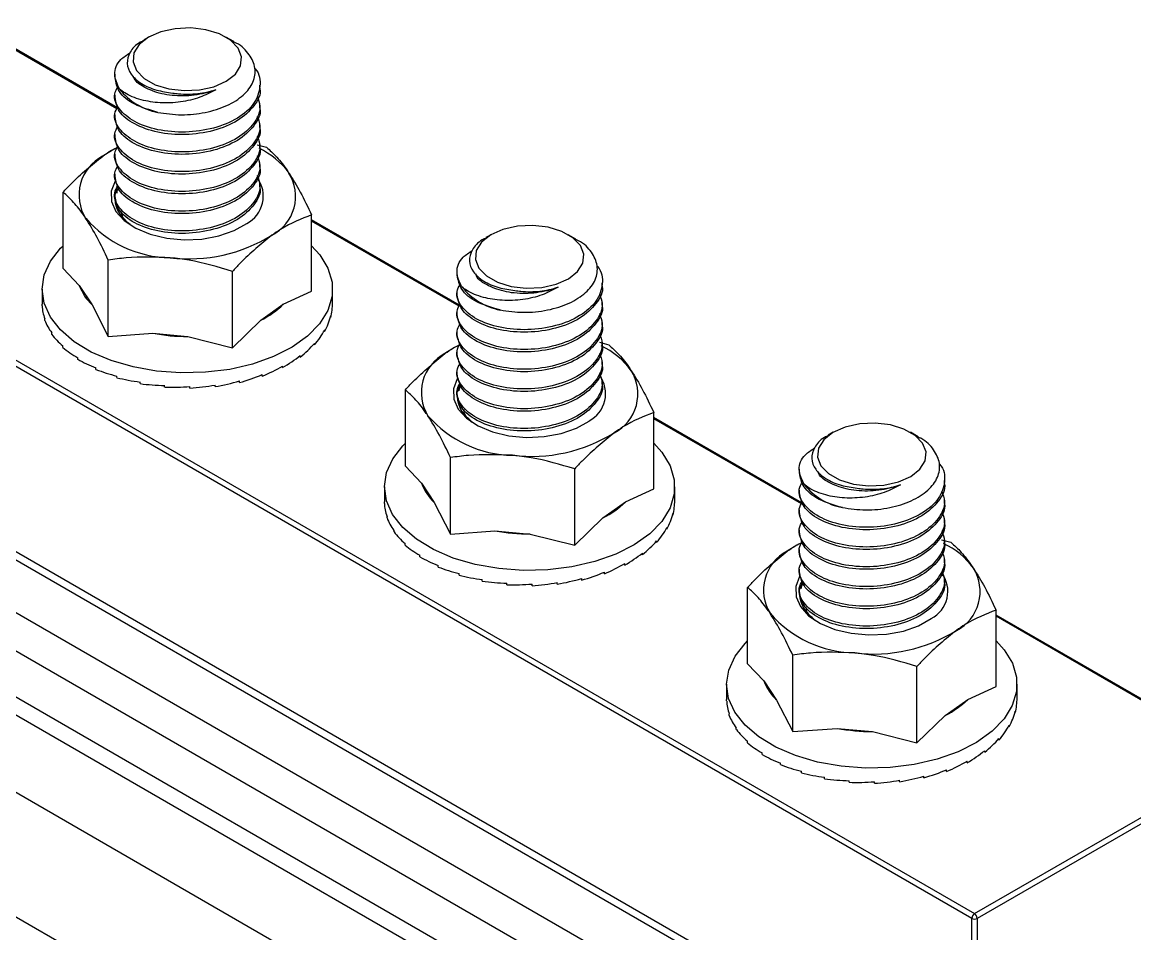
# Model space of a CAD drawing. Header units: inches. Extents: x 0.2 to 16.8, y 0.2 to 10.8.
# Drawn here: x 13.975 to 15.412, y 8.404 to 9.581 of the extents above; entities that cross this region are included whole.
import ezdxf

# ---------------------------------------------------------------- set-up
doc = ezdxf.new("R2010")
doc.units = ezdxf.units.IN
doc.header["$MEASUREMENT"] = 0

msp = doc.modelspace()

# ---------------------------------------------------------------- linework, layer by layer
at = {"color": 7, "linetype": 'Continuous', "lineweight": 25}
for p, q in [((14.0982, 9.471), (13.907, 9.5813)), ((14.1389, 9.5622), (14.1323, 9.5584)), ((14.2485, 9.5563), (14.2383, 9.5622)), ((15.2015, 8.4241), (13.264, 9.5426)), ((13.2676, 9.5487), (15.2051, 8.4303)), ((14.0948, 9.5143), (14.0948, 9.5097)), ((14.2823, 9.4969), (14.2823, 9.5001)), ((14.0948, 9.4873), (14.0948, 9.4841)), ((14.2823, 9.4714), (14.2823, 9.4746)), ((14.0948, 9.4618), (14.0948, 9.4586)), ((14.2823, 9.4459), (14.2823, 9.4491)), ((14.0948, 9.4363), (14.0948, 9.4331)), ((14.0948, 9.4108), (14.0948, 9.4076)), ((14.2787, 9.4231), (14.2908, 9.42)), ((14.2823, 9.4203), (14.2823, 9.4235)), ((14.2823, 9.3948), (14.2823, 9.398)), ((14.0948, 9.3853), (14.0948, 9.3821)), ((14.2823, 9.3693), (14.2823, 9.3725)), ((14.0282, 9.2632), (14.0282, 9.3618)), ((14.0948, 9.3597), (14.0948, 9.3566)), ((14.349, 9.2339), (14.349, 9.3325)), ((14.5401, 9.2158), (14.349, 9.3262)), ((15.1557, 8.2006), (13.2587, 9.2957)), ((15.1713, 8.2021), (13.2744, 9.2972)), ((14.5808, 9.307), (14.5742, 9.3032)), ((14.6904, 9.3012), (14.6803, 9.307)), ((14.0864, 9.1757), (14.0864, 9.2743)), ((13.2003, 9.2619), (15.0972, 8.1669)), ((14.0282, 9.2632), (14.0491, 9.2412)), ((14.2468, 9.161), (14.2468, 9.2596)), ((14.5368, 9.2592), (14.5368, 9.2545)), ((14.0491, 9.2412), (14.0656, 9.2164)), ((14.7243, 9.2418), (14.7243, 9.245)), ((13.0233, 9.2318), (15.1864, 7.983)), ((15.0751, 8.1295), (13.1782, 9.2246)), ((14.0011, 9.2367), (14.0011, 9.2189)), ((14.3124, 9.2172), (14.349, 9.2339)), ((14.3761, 9.2189), (14.3761, 9.2367)), ((14.5368, 9.2322), (14.5368, 9.229)), ((15.2493, 7.8465), (12.8721, 9.2188)), ((14.0011, 9.2152), (14.0011, 9.2172)), ((14.0656, 9.2164), (14.0864, 9.1757)), ((14.2834, 9.1965), (14.3124, 9.2172)), ((14.7243, 9.2163), (14.7243, 9.2194)), ((14.0045, 9.1964), (14.0045, 9.1984)), ((14.2468, 9.161), (14.2834, 9.1965)), ((14.3738, 9.2001), (14.3738, 9.2022)), ((14.5368, 9.2067), (14.5368, 9.2035)), ((14.0136, 9.1783), (14.0136, 9.1803)), ((14.0864, 9.1757), (14.1439, 9.1798)), ((14.1439, 9.1798), (14.1894, 9.1756)), ((14.3659, 9.1818), (14.3659, 9.1839)), ((14.5368, 9.1812), (14.5368, 9.178)), ((14.7243, 9.1907), (14.7243, 9.1939)), ((13.1748, 9.1675), (15.0751, 8.0705)), ((14.1894, 9.1756), (14.2468, 9.161)), ((14.3526, 9.1646), (14.3526, 9.1666)), ((14.7206, 9.168), (14.7327, 9.1649)), ((14.7243, 9.1652), (14.7243, 9.1684)), ((14.0279, 9.1613), (14.0279, 9.1633)), ((14.3343, 9.149), (14.3343, 9.151)), ((14.5368, 9.1556), (14.5368, 9.1525)), ((14.0471, 9.146), (14.0471, 9.1481)), ((14.3116, 9.1354), (14.3116, 9.1374)), ((14.7243, 9.1397), (14.7243, 9.1429)), ((14.0706, 9.1329), (14.0706, 9.135)), ((14.0977, 9.1224), (14.0977, 9.1244)), ((14.2852, 9.1243), (14.2852, 9.1263)), ((14.5368, 9.1301), (14.5368, 9.1269)), ((14.1276, 9.1147), (14.1276, 9.1168)), ((14.1593, 9.1102), (14.1593, 9.1122)), ((14.1919, 9.1088), (14.1919, 9.1109)), ((14.2244, 9.1108), (14.2244, 9.1129)), ((14.2558, 9.116), (14.2558, 9.1181)), ((14.7243, 9.1142), (14.7243, 9.1174)), ((14.4701, 9.008), (14.4701, 9.1067)), ((14.5368, 9.1046), (14.5368, 9.1014)), ((14.7909, 8.9787), (14.7909, 9.0774)), ((14.9821, 8.9607), (14.7909, 9.0711)), ((12.8627, 9.0639), (15.2493, 7.6862)), ((15.0227, 9.0519), (15.0162, 9.0481)), ((15.1324, 9.046), (15.1222, 9.0519)), ((14.4701, 9.008), (14.491, 8.9861)), ((14.5284, 8.9205), (14.5284, 9.0192)), ((14.6888, 8.9059), (14.6888, 9.0045)), ((14.9787, 9.0041), (14.9787, 8.9994)), ((14.443, 8.9815), (14.443, 8.9638)), ((14.491, 8.9861), (14.5075, 8.9612)), ((14.7543, 8.962), (14.7909, 8.9787)), ((14.818, 8.9638), (14.818, 8.9815)), ((15.1662, 8.9866), (15.1662, 8.9898)), ((14.9787, 8.9771), (14.9787, 8.9739)), ((15.1662, 8.9611), (15.1662, 8.9643)), ((14.4431, 8.96), (14.4431, 8.9621)), ((14.5075, 8.9612), (14.5284, 8.9205)), ((14.7253, 8.9413), (14.7543, 8.962)), ((14.9787, 8.9516), (14.9787, 8.9484)), ((14.4465, 8.9413), (14.4465, 8.9433)), ((14.6888, 8.9059), (14.7253, 8.9413)), ((14.8157, 8.945), (14.8157, 8.9471)), ((15.1662, 8.9356), (15.1662, 8.9388)), ((14.4555, 8.9231), (14.4555, 8.9252)), ((14.5284, 8.9205), (14.5858, 8.9247)), ((14.5858, 8.9247), (14.6313, 8.9205)), ((14.8078, 8.9267), (14.8078, 8.9288)), ((14.9787, 8.926), (14.9787, 8.9228)), ((14.4698, 8.9062), (14.4698, 8.9082)), ((14.6313, 8.9205), (14.6888, 8.9059)), ((14.7945, 8.9095), (14.7945, 8.9115)), ((15.1626, 8.9129), (15.1746, 8.9098)), ((15.1662, 8.9101), (15.1662, 8.9133)), ((14.489, 8.8909), (14.489, 8.893)), ((14.7763, 8.8938), (14.7763, 8.8959)), ((14.9787, 8.9005), (14.9787, 8.8973)), ((14.5126, 8.8778), (14.5126, 8.8798)), ((14.7536, 8.8803), (14.7536, 8.8823)), ((15.1662, 8.8846), (15.1662, 8.8878)), ((14.5397, 8.8673), (14.5397, 8.8693)), ((14.7271, 8.8692), (14.7271, 8.8712)), ((14.9787, 8.875), (14.9787, 8.8718)), ((14.5695, 8.8596), (14.5695, 8.8616)), ((14.6012, 8.855), (14.6012, 8.8571)), ((14.6338, 8.8537), (14.6338, 8.8558)), ((14.6663, 8.8557), (14.6663, 8.8577)), ((14.6978, 8.8609), (14.6978, 8.8629)), ((14.9121, 8.7529), (14.9121, 8.8515)), ((14.9787, 8.8495), (14.9787, 8.8463)), ((15.1662, 8.8591), (15.1662, 8.8622)), ((15.2329, 8.7236), (15.2329, 8.8222)), ((15.554, 8.6305), (15.2329, 8.8159)), ((14.9703, 8.6654), (14.9703, 8.764)), ((14.9121, 8.7529), (14.9329, 8.7309)), ((15.1307, 8.6508), (15.1307, 8.7494)), ((14.885, 8.7264), (14.885, 8.7086)), ((14.9329, 8.7309), (14.9495, 8.7061)), ((15.1963, 8.7069), (15.2329, 8.7236)), ((15.26, 8.7086), (15.26, 8.7264)), ((14.885, 8.7049), (14.885, 8.7069)), ((14.9495, 8.7061), (14.9703, 8.6654)), ((15.1673, 8.6862), (15.1963, 8.7069)), ((15.2577, 8.6899), (15.2577, 8.6919)), ((14.8884, 8.6861), (14.8884, 8.6882)), ((15.1307, 8.6508), (15.1673, 8.6862)), ((14.8974, 8.668), (14.8974, 8.67)), ((14.9703, 8.6654), (15.0277, 8.6695)), ((15.0277, 8.6695), (15.0733, 8.6654)), ((15.0733, 8.6654), (15.1307, 8.6508)), ((15.2498, 8.6716), (15.2498, 8.6736)), ((14.9118, 8.651), (14.9118, 8.6531)), ((15.2365, 8.6543), (15.2365, 8.6564)), ((14.931, 8.6358), (14.931, 8.6378)), ((15.2182, 8.6387), (15.2182, 8.6407)), ((14.9545, 8.6227), (14.9545, 8.6247)), ((15.1955, 8.6251), (15.1955, 8.6272)), ((15.2051, 8.4303), (15.5515, 8.6303)), ((15.5551, 8.6241), (15.2086, 8.4241)), ((14.9816, 8.6121), (14.9816, 8.6142)), ((15.0115, 8.6045), (15.0115, 8.6065)), ((15.1397, 8.6058), (15.1397, 8.6078)), ((15.1691, 8.614), (15.1691, 8.6161)), ((15.0432, 8.5999), (15.0432, 8.6019)), ((15.0758, 8.5986), (15.0758, 8.6006)), ((15.1083, 8.6006), (15.1083, 8.6026)), ((15.2015, 8.1261), (15.2015, 8.4241)), ((15.2086, 8.4241), (15.2086, 8.1261))]:
    msp.add_line(p, q, dxfattribs=at)
at = {"color": 8, "linetype": 'Continuous', "lineweight": 25}
for p, q in [((14.0976, 9.4696), (13.907, 9.5796)), ((14.5396, 9.2145), (14.349, 9.3245)), ((14.9815, 8.9593), (14.7909, 9.0694)), ((15.5515, 8.6303), (15.2329, 8.8142))]:
    msp.add_line(p, q, dxfattribs=at)
at = {"color": 7, "linetype": 'Continuous', "lineweight": 25, "flags": 128}
for points in [[(14.2542, 9.548), (14.2444, 9.5581), (14.2302, 9.5662), (14.2125, 9.5716), (14.1929, 9.574), (14.1729, 9.573), (14.1543, 9.5689), (14.1384, 9.5619), (14.1265, 9.5526), (14.1197, 9.5417), (14.1185, 9.5302), (14.123, 9.5189), (14.1327, 9.5088), (14.147, 9.5007), (14.1647, 9.4953), (14.1843, 9.493), (14.2042, 9.4939), (14.2229, 9.498), (14.2388, 9.5051), (14.2506, 9.5144), (14.2574, 9.5252), (14.2587, 9.5368), (14.2542, 9.548)], [(14.0967, 9.4189), (14.0918, 9.4163), (14.0793, 9.4085)], [(14.0956, 9.3766), (14.0952, 9.376), (14.0903, 9.363), (14.0907, 9.3498), (14.0964, 9.337), (14.1071, 9.3252), (14.1221, 9.3153), (14.1407, 9.3075), (14.1619, 9.3025), (14.1846, 9.3004), (14.2075, 9.3014), (14.2293, 9.3055), (14.2489, 9.3123), (14.2653, 9.3215)], [(14.6962, 9.2929), (14.6864, 9.303), (14.6721, 9.3111), (14.6544, 9.3165), (14.6348, 9.3189), (14.6149, 9.3179), (14.5962, 9.3138), (14.5803, 9.3068), (14.5685, 9.2974), (14.5617, 9.2866), (14.5605, 9.275), (14.5649, 9.2638), (14.5747, 9.2537), (14.589, 9.2456), (14.6066, 9.2402), (14.6262, 9.2378), (14.6462, 9.2388), (14.6649, 9.2429), (14.6808, 9.2499), (14.6926, 9.2593), (14.6994, 9.2701), (14.7006, 9.2817), (14.6962, 9.2929)], [(14.349, 9.2927), (14.3595, 9.2811), (14.3701, 9.2638), (14.3754, 9.2457), (14.3754, 9.2274), (14.37, 9.2093), (14.3594, 9.192), (14.3438, 9.176), (14.3238, 9.1617), (14.2999, 9.1496), (14.2728, 9.14), (14.2433, 9.1331), (14.2122, 9.1293), (14.1804, 9.1285), (14.1489, 9.1309), (14.1185, 9.1363), (14.0901, 9.1446), (14.0645, 9.1555), (14.0426, 9.1688), (14.0248, 9.184), (14.0117, 9.2007), (14.0037, 9.2185), (14.0011, 9.2368), (14.0038, 9.2551), (14.0119, 9.2729), (14.025, 9.2896), (14.0282, 9.2927)], [(14.5387, 9.1638), (14.5337, 9.1612), (14.5212, 9.1534)], [(14.5375, 9.1215), (14.5372, 9.1208), (14.5323, 9.1079), (14.5327, 9.0947), (14.5383, 9.0818), (14.549, 9.0701), (14.564, 9.0601), (14.5827, 9.0524), (14.6039, 9.0474), (14.6265, 9.0453), (14.6494, 9.0463), (14.6712, 9.0503), (14.6909, 9.0572), (14.7073, 9.0664)], [(15.1381, 9.0378), (15.1283, 9.0479), (15.114, 9.056), (15.0964, 9.0614), (15.0768, 9.0637), (15.0568, 9.0628), (15.0382, 9.0586), (15.0223, 9.0516), (15.0104, 9.0423), (15.0036, 9.0314), (15.0024, 9.0199), (15.0068, 9.0086), (15.0166, 8.9986), (15.0309, 8.9905), (15.0486, 8.985), (15.0682, 8.9827), (15.0881, 8.9836), (15.1068, 8.9878), (15.1227, 8.9948), (15.1345, 9.0041), (15.1413, 9.015), (15.1426, 9.0265), (15.1381, 9.0378)], [(14.7909, 9.0376), (14.8015, 9.026), (14.812, 9.0087), (14.8174, 8.9906), (14.8173, 8.9722), (14.8119, 8.9541), (14.8013, 8.9368), (14.7857, 8.9208), (14.7657, 8.9066), (14.7418, 8.8944), (14.7147, 8.8848), (14.6852, 8.878), (14.6541, 8.8742), (14.6223, 8.8734), (14.5908, 8.8758), (14.5604, 8.8812), (14.532, 8.8894), (14.5065, 8.9004), (14.4845, 8.9137), (14.4667, 8.9289), (14.4537, 8.9456), (14.4457, 8.9634), (14.443, 8.9817), (14.4458, 9), (14.4538, 9.0177), (14.467, 9.0345), (14.4701, 9.0376)], [(14.9806, 8.9086), (14.9757, 8.906), (14.9632, 8.8982)], [(14.9795, 8.8663), (14.9791, 8.8657), (14.9742, 8.8528), (14.9746, 8.8395), (14.9803, 8.8267), (14.9909, 8.815), (15.006, 8.805), (15.0246, 8.7973), (15.0458, 8.7923), (15.0685, 8.7902), (15.0913, 8.7912), (15.1132, 8.7952), (15.1328, 8.802), (15.1492, 8.8113)], [(15.2329, 8.7825), (15.2434, 8.7709), (15.254, 8.7536), (15.2593, 8.7355), (15.2593, 8.7171), (15.2539, 8.699), (15.2432, 8.6817), (15.2277, 8.6657), (15.2077, 8.6514), (15.1838, 8.6393), (15.1567, 8.6297), (15.1272, 8.6229), (15.0961, 8.619), (15.0643, 8.6183), (15.0327, 8.6206), (15.0023, 8.626), (14.974, 8.6343), (14.9484, 8.6453), (14.9264, 8.6585), (14.9087, 8.6737), (14.8956, 8.6905), (14.8876, 8.7083), (14.885, 8.7266), (14.8877, 8.7448), (14.8958, 8.7626), (14.9089, 8.7793), (14.9121, 8.7825)]]:
    msp.add_lwpolyline(points, dxfattribs=at)
at = {"color": 7, "linetype": 'Continuous', "lineweight": 25}
for centre, radius, start, end in [((14.1665, 9.5469), 0.0836, 218.4773, 258.9612), ((14.2384, 9.3274), 0.1007, 35.9699, 64.8816), ((14.1054, 9.3582), 0.0567, 117.4898, 211.8586), ((14.2717, 9.3566), 0.0567, 297.4898, 31.8586), ((14.2471, 9.3567), 0.0396, 297.3295, 36.6421), ((14.1383, 9.3567), 0.0436, 184.4269, 237.0127), ((14.1691, 9.4249), 0.1477, 220.8492, 269.0562), ((14.1909, 9.4781), 0.2023, 263.0947, 301.9074), ((14.112, 9.2651), 0.0673, 200.8324, 226.4382), ((14.6085, 9.2918), 0.0836, 218.4773, 258.9611), ((14.2327, 9.2982), 0.1137, 296.4832, 314.5054), ((14.1883, 9.4152), 0.2396, 259.309, 270.2542), ((14.5474, 9.1031), 0.0567, 117.4898, 211.8586), ((14.6803, 9.0722), 0.1007, 35.9699, 64.8816), ((14.6891, 9.1016), 0.0396, 297.3294, 36.6421), ((14.7137, 9.1015), 0.0567, 297.4898, 31.8586), ((14.5803, 9.1016), 0.0436, 184.4269, 237.0127), ((14.611, 9.1698), 0.1477, 220.8492, 269.0562), ((14.6329, 9.223), 0.2023, 263.0947, 301.9074), ((14.5539, 9.01), 0.0673, 200.8323, 226.4383), ((15.0504, 9.0367), 0.0836, 218.4773, 258.9611), ((14.6746, 9.0431), 0.1137, 296.4832, 314.5053), ((14.6303, 9.1601), 0.2396, 259.3089, 270.2542), ((15.1223, 8.8171), 0.1007, 35.9699, 64.8816), ((14.9893, 8.848), 0.0567, 117.4898, 211.8586), ((15.131, 8.8465), 0.0396, 297.3295, 36.6421), ((15.1556, 8.8463), 0.0567, 297.4898, 31.8586), ((15.0222, 8.8464), 0.0436, 184.427, 237.0126), ((15.0529, 8.9147), 0.1477, 220.8492, 269.0562), ((15.0748, 8.9678), 0.2023, 263.0947, 301.9075), ((14.9958, 8.7549), 0.0673, 200.8324, 226.4383), ((15.1166, 8.788), 0.1137, 296.4834, 314.5053), ((15.0722, 8.905), 0.2396, 259.3089, 270.2542), ((15.2092, 8.4238), 0.00768, 122.6055, 177.3947), ((15.2051, 8.4309), 0.00769, 242.6098, 297.3905), ((15.2009, 8.4238), 0.00768, 2.6052, 57.3944)]:
    msp.add_arc(centre, radius, start, end, dxfattribs=at)
for centre, major_axis, ratio, start_param, end_param in [((14.1886, 9.2191), (0.1875, 0.0003), 0.5146, 3.140819, 3.158445), ((14.1886, 9.2191), (0.1875, 0.0031), 0.515644, 3.150808, 3.325341), ((14.1886, 9.2191), (0.1875, -0.0004), 0.639974, 6.127476, 6.284383), ((14.1886, 9.2191), (0.1875, 0.0058), 0.518401, 3.317813, 3.492346), ((14.1886, 9.2191), (0.1875, 0.0031), 0.639111, 5.941159, 6.115692), ((14.1886, 9.2191), (0.1875, 0.0064), 0.636127, 5.755406, 5.929939), ((14.1886, 9.2191), (0.1874, 0.0083), 0.5228, 3.485038, 3.659571), ((14.1886, 9.2191), (0.1874, 0.0095), 0.631159, 5.57078, 5.745313), ((14.1886, 9.2191), (0.1874, 0.0107), 0.528733, 3.652605, 3.827138), ((14.1886, 9.2191), (0.1873, 0.0121), 0.624424, 5.387728, 5.562261), ((14.1886, 9.2191), (0.1874, 0.0128), 0.536051, 3.820662, 3.995195), ((14.1886, 9.2191), (0.1873, 0.0143), 0.6162, 5.206546, 5.381079), ((14.2607, 9.1316), (0.051, 0.0033), 0.624424, 0.016242, 0.075895), ((14.1886, 9.2191), (0.1873, 0.0146), 0.544569, 3.989377, 4.16391), ((14.1886, 9.2191), (0.1873, 0.0161), 0.554069, 4.158946, 4.333479), ((14.1886, 9.2191), (0.1872, 0.016), 0.606807, 5.027377, 5.20191), ((14.1886, 9.2191), (0.1873, 0.0171), 0.564307, 4.329585, 4.504118), ((14.1886, 9.2191), (0.1872, 0.0176), 0.575007, 4.501527, 4.67606), ((14.1886, 9.2191), (0.1872, 0.0176), 0.585872, 4.675003, 4.849536), ((14.1886, 9.2191), (0.1872, 0.0171), 0.596584, 4.850229, 5.024762), ((14.6305, 8.964), (0.1875, 0.0003), 0.5146, 3.140819, 3.158445), ((14.6305, 8.964), (0.1875, 0.0031), 0.515644, 3.150808, 3.325341), ((14.6305, 8.964), (0.1875, -0.0004), 0.639974, 6.127476, 6.284383), ((14.6305, 8.964), (0.1875, 0.0058), 0.518401, 3.317813, 3.492346), ((14.6305, 8.964), (0.1875, 0.0031), 0.639111, 5.941159, 6.115692), ((14.6305, 8.964), (0.1874, 0.0083), 0.5228, 3.485038, 3.659571), ((14.6305, 8.964), (0.1875, 0.0064), 0.636127, 5.755406, 5.929939), ((14.6305, 8.964), (0.1874, 0.0095), 0.631159, 5.57078, 5.745313), ((14.6305, 8.964), (0.1874, 0.0107), 0.528733, 3.652605, 3.827138), ((14.6305, 8.964), (0.1873, 0.0121), 0.624424, 5.387728, 5.562261), ((14.6305, 8.964), (0.1874, 0.0128), 0.536051, 3.820662, 3.995195), ((14.6305, 8.964), (0.1873, 0.0143), 0.6162, 5.206546, 5.381079), ((14.7026, 8.8764), (0.051, 0.0033), 0.624424, 0.016242, 0.075895), ((14.6305, 8.964), (0.1873, 0.0146), 0.544569, 3.989377, 4.16391), ((14.6305, 8.964), (0.1873, 0.0161), 0.554069, 4.158946, 4.333479), ((14.6305, 8.964), (0.1872, 0.016), 0.606807, 5.027377, 5.20191), ((14.6305, 8.964), (0.1873, 0.0171), 0.564307, 4.329585, 4.504118), ((14.6305, 8.964), (0.1872, 0.0176), 0.575007, 4.501527, 4.67606), ((14.6305, 8.964), (0.1872, 0.0176), 0.585872, 4.675003, 4.849536), ((14.6305, 8.964), (0.1872, 0.0171), 0.596584, 4.850229, 5.024762), ((15.0725, 8.7088), (0.1875, 0.0003), 0.5146, 3.140819, 3.158445), ((15.0725, 8.7088), (0.1875, -0.0004), 0.639974, 6.127476, 6.284383), ((15.0725, 8.7088), (0.1875, 0.0031), 0.515644, 3.150808, 3.325341), ((15.0725, 8.7088), (0.1875, 0.0031), 0.639111, 5.941159, 6.115692), ((15.0725, 8.7088), (0.1875, 0.0058), 0.518401, 3.317813, 3.492346), ((15.0725, 8.7088), (0.1874, 0.0083), 0.5228, 3.485038, 3.659571), ((15.0725, 8.7088), (0.1875, 0.0064), 0.636127, 5.755406, 5.929939), ((15.0725, 8.7088), (0.1874, 0.0107), 0.528733, 3.652605, 3.827138), ((15.0725, 8.7088), (0.1874, 0.0095), 0.631159, 5.57078, 5.745313), ((15.0725, 8.7088), (0.1874, 0.0128), 0.536051, 3.820662, 3.995195), ((15.0725, 8.7088), (0.1873, 0.0121), 0.624424, 5.387728, 5.562261), ((15.0725, 8.7088), (0.1873, 0.0146), 0.544569, 3.989377, 4.16391), ((15.0725, 8.7088), (0.1873, 0.0143), 0.6162, 5.206546, 5.381079), ((15.1446, 8.6213), (0.051, 0.0033), 0.624424, 0.016242, 0.075895), ((15.0725, 8.7088), (0.1873, 0.0161), 0.554069, 4.158946, 4.333479), ((15.0725, 8.7088), (0.1872, 0.0171), 0.596584, 4.850229, 5.024762), ((15.0725, 8.7088), (0.1872, 0.016), 0.606807, 5.027377, 5.20191), ((15.0725, 8.7088), (0.1873, 0.0171), 0.564307, 4.329585, 4.504118), ((15.0725, 8.7088), (0.1872, 0.0176), 0.575007, 4.501527, 4.67606), ((15.0725, 8.7088), (0.1872, 0.0176), 0.585872, 4.675003, 4.849536)]:
    msp.add_ellipse(centre, major_axis=major_axis, ratio=ratio, start_param=start_param, end_param=end_param, dxfattribs=at)
for points, knots in [([(14.1326, 9.5578), (14.1309, 9.557), (14.1223, 9.5532), (14.1137, 9.5427), (14.1094, 9.5283), (14.1147, 9.5139), (14.1281, 9.5018), (14.1474, 9.4932), (14.1626, 9.491), (14.1697, 9.4899)], [0, 0, 0, 0, 0.04245, 0.210407, 0.377604, 0.540374, 0.703269, 0.861514, 1, 1, 1, 1]), ([(14.1505, 9.4649), (14.1605, 9.4634), (14.1806, 9.4606), (14.2122, 9.464), (14.2404, 9.4728), (14.2621, 9.4867), (14.2749, 9.5037), (14.2776, 9.5222), (14.2695, 9.5396), (14.2587, 9.5513), (14.2495, 9.5554), (14.2483, 9.5559)], [0, 0, 0, 0, 0.125786, 0.251573, 0.377406, 0.500977, 0.623414, 0.74467, 0.863731, 0.98266, 1, 1, 1, 1]), ([(14.1011, 9.4949), (14.0981, 9.5012), (14.0921, 9.5139), (14.0985, 9.5313), (14.1104, 9.5391), (14.1147, 9.5419)], [0, 0, 0, 0, 0.390879, 0.781758, 1, 1, 1, 1]), ([(14.2757, 9.5214), (14.2758, 9.5213), (14.2825, 9.5147), (14.2838, 9.4983), (14.2767, 9.4759), (14.2548, 9.4565), (14.2231, 9.4434), (14.1861, 9.4381), (14.1496, 9.4413), (14.1187, 9.4522), (14.0993, 9.4688), (14.0921, 9.4856), (14.0972, 9.4951), (14.099, 9.4983)], [0, 0, 0, 0, 0.002176, 0.107113, 0.21205, 0.316986, 0.421923, 0.52686, 0.631796, 0.736733, 0.84167, 0.946606, 1, 1, 1, 1]), ([(14.2254, 9.4942), (14.222, 9.493), (14.21, 9.4887), (14.1867, 9.4852), (14.1578, 9.4873), (14.1346, 9.4956), (14.121, 9.5047), (14.1194, 9.5106), (14.1191, 9.5115)], [0, 0, 0, 0, 0.087946, 0.305392, 0.522838, 0.740284, 0.95773, 1, 1, 1, 1]), ([(14.1505, 9.4649), (14.1399, 9.468), (14.1188, 9.4741), (14.0986, 9.4909), (14.0963, 9.5036), (14.0953, 9.5097)], [0, 0, 0, 0, 0.340639, 0.681279, 1, 1, 1, 1]), ([(14.2819, 9.4969), (14.2821, 9.4964), (14.2844, 9.4884), (14.2755, 9.4726), (14.2551, 9.4534), (14.223, 9.4402), (14.1862, 9.4349), (14.1495, 9.4381), (14.1191, 9.449), (14.0985, 9.4653), (14.0963, 9.478), (14.0953, 9.4842)], [0, 0, 0, 0, 0.008043, 0.133043, 0.258043, 0.383043, 0.508043, 0.633043, 0.758043, 0.883043, 1, 1, 1, 1]), ([(14.2788, 9.4857), (14.2804, 9.4815), (14.2848, 9.4699), (14.2761, 9.4503), (14.255, 9.431), (14.2231, 9.4178), (14.1861, 9.4126), (14.1496, 9.4157), (14.1187, 9.4267), (14.0993, 9.4433), (14.0921, 9.4601), (14.0972, 9.4696), (14.099, 9.4728)], [0, 0, 0, 0, 0.062223, 0.172435, 0.282648, 0.39286, 0.503072, 0.613285, 0.723497, 0.833709, 0.943922, 1, 1, 1, 1]), ([(14.2254, 9.4942), (14.2187, 9.4907), (14.2049, 9.4834), (14.1794, 9.4775), (14.1529, 9.4765), (14.1275, 9.4807), (14.1104, 9.4876), (14.1032, 9.4932), (14.1011, 9.4949)], [0, 0, 0, 0, 0.164614, 0.338276, 0.523111, 0.708144, 0.913929, 1, 1, 1, 1]), ([(14.1697, 9.4899), (14.1722, 9.4896), (14.1828, 9.4882), (14.1981, 9.4884), (14.2142, 9.4909), (14.2216, 9.4931), (14.2254, 9.4942)], [0, 0, 0, 0, 0.1359729, 0.5646161, 0.7791203, 1, 1, 1, 1]), ([(14.2819, 9.4713), (14.2821, 9.4709), (14.2844, 9.4629), (14.2755, 9.4471), (14.2551, 9.4278), (14.223, 9.4147), (14.1862, 9.4094), (14.1495, 9.4126), (14.1191, 9.4235), (14.0985, 9.4398), (14.0963, 9.4525), (14.0953, 9.4587)], [0, 0, 0, 0, 0.008043, 0.133043, 0.258043, 0.383043, 0.508043, 0.633043, 0.758043, 0.883043, 1, 1, 1, 1]), ([(14.2788, 9.4602), (14.2804, 9.456), (14.2848, 9.4444), (14.2761, 9.4248), (14.255, 9.4055), (14.2231, 9.3923), (14.1861, 9.3871), (14.1496, 9.3902), (14.1187, 9.4011), (14.0993, 9.4178), (14.0921, 9.4345), (14.0972, 9.444), (14.099, 9.4472)], [0, 0, 0, 0, 0.062223, 0.172435, 0.282648, 0.39286, 0.503072, 0.613285, 0.723497, 0.833709, 0.943922, 1, 1, 1, 1]), ([(14.2819, 9.4458), (14.2821, 9.4453), (14.2844, 9.4374), (14.2755, 9.4215), (14.2551, 9.4023), (14.223, 9.3891), (14.1862, 9.3839), (14.1495, 9.387), (14.1191, 9.3979), (14.0985, 9.4143), (14.0963, 9.427), (14.0953, 9.4331)], [0, 0, 0, 0, 0.008043, 0.133043, 0.258043, 0.383043, 0.508043, 0.633043, 0.758043, 0.883043, 1, 1, 1, 1]), ([(14.2788, 9.4347), (14.2804, 9.4305), (14.2848, 9.4188), (14.2761, 9.3992), (14.255, 9.38), (14.2231, 9.3668), (14.1861, 9.3615), (14.1496, 9.3647), (14.1187, 9.3756), (14.0993, 9.3923), (14.0921, 9.409), (14.0972, 9.4185), (14.099, 9.4217)], [0, 0, 0, 0, 0.062223, 0.172435, 0.282648, 0.39286, 0.503072, 0.613285, 0.723497, 0.833709, 0.943922, 1, 1, 1, 1]), ([(14.0793, 9.4085), (14.083, 9.4112), (14.0899, 9.4161), (14.0965, 9.4189), (14.0995, 9.4202)], [0, 0, 0, 0, 0.552013, 1, 1, 1, 1]), ([(14.2819, 9.4203), (14.2821, 9.4198), (14.2844, 9.4119), (14.2755, 9.396), (14.2551, 9.3768), (14.223, 9.3636), (14.1862, 9.3584), (14.1495, 9.3615), (14.1191, 9.3724), (14.0985, 9.3888), (14.0963, 9.4015), (14.0953, 9.4076)], [0, 0, 0, 0, 0.0080431, 0.1330431, 0.2580431, 0.383043, 0.5080431, 0.633043, 0.7580431, 0.883043, 1, 1, 1, 1]), ([(14.2908, 9.42), (14.2952, 9.416), (14.3041, 9.4079), (14.3139, 9.3953), (14.3192, 9.3875), (14.3199, 9.3865)], [0, 0, 0, 0, 0.463257, 0.933679, 1, 1, 1, 1]), ([(14.0282, 9.3618), (14.0314, 9.3652), (14.048, 9.3832), (14.0653, 9.3972), (14.0793, 9.4085)], [0, 0, 0, 0, 0.19191, 1, 1, 1, 1]), ([(14.2788, 9.4092), (14.2804, 9.405), (14.2848, 9.3933), (14.2761, 9.3737), (14.255, 9.3545), (14.2231, 9.3413), (14.1861, 9.336), (14.1496, 9.3392), (14.1187, 9.3501), (14.0993, 9.3668), (14.0921, 9.3835), (14.0972, 9.393), (14.099, 9.3962)], [0, 0, 0, 0, 0.062223, 0.172435, 0.282648, 0.39286, 0.503072, 0.613285, 0.723497, 0.833709, 0.943922, 1, 1, 1, 1]), ([(14.2788, 9.3837), (14.2804, 9.3795), (14.2848, 9.3678), (14.2761, 9.3482), (14.255, 9.329), (14.2231, 9.3158), (14.1861, 9.3105), (14.1496, 9.3137), (14.1187, 9.3246), (14.0993, 9.3412), (14.0921, 9.358), (14.0972, 9.3675), (14.099, 9.3707)], [0, 0, 0, 0, 0.062223, 0.172435, 0.282648, 0.39286, 0.503072, 0.613285, 0.723497, 0.833709, 0.943922, 1, 1, 1, 1]), ([(14.2819, 9.3948), (14.2821, 9.3943), (14.2844, 9.3864), (14.2755, 9.3705), (14.2551, 9.3513), (14.223, 9.3381), (14.1862, 9.3328), (14.1495, 9.336), (14.1191, 9.3469), (14.0985, 9.3633), (14.0963, 9.376), (14.0953, 9.3821)], [0, 0, 0, 0, 0.008043, 0.133043, 0.258043, 0.383043, 0.508043, 0.633043, 0.758043, 0.883043, 1, 1, 1, 1]), ([(14.3199, 9.3865), (14.3247, 9.3787), (14.3346, 9.3628), (14.3442, 9.3427), (14.349, 9.3325)], [0, 0, 0, 0, 0.494511, 1, 1, 1, 1]), ([(14.2819, 9.3693), (14.2821, 9.3688), (14.2844, 9.3608), (14.2755, 9.345), (14.2551, 9.3258), (14.223, 9.3126), (14.1862, 9.3073), (14.1495, 9.3105), (14.1191, 9.3214), (14.0985, 9.3377), (14.0963, 9.3505), (14.0953, 9.3566)], [0, 0, 0, 0, 0.008043, 0.133043, 0.258043, 0.383043, 0.508043, 0.633043, 0.758043, 0.883043, 1, 1, 1, 1]), ([(14.0998, 9.368), (14.0991, 9.3672), (14.0966, 9.3645), (14.0959, 9.3615), (14.0954, 9.3593)], [0, 0, 0, 0, 0.303768, 1, 1, 1, 1]), ([(14.0573, 9.3283), (14.0566, 9.3293), (14.0514, 9.3371), (14.0415, 9.3497), (14.0327, 9.3577), (14.0282, 9.3618)], [0, 0, 0, 0, 0.071316, 0.531417, 1, 1, 1, 1]), ([(14.0979, 9.3606), (14.0978, 9.362), (14.0977, 9.3641), (14.0997, 9.3658), (14.1004, 9.3664)], [0, 0, 0, 0, 0.665838, 1, 1, 1, 1]), ([(14.0864, 9.2743), (14.0817, 9.2843), (14.0722, 9.3044), (14.0623, 9.3203), (14.0573, 9.3283)], [0, 0, 0, 0, 0.495458, 1, 1, 1, 1]), ([(14.1146, 9.3201), (14.1103, 9.3237), (14.1043, 9.3288), (14.104, 9.3346), (14.1039, 9.3363)], [0, 0, 0, 0, 0.7094571, 1, 1, 1, 1]), ([(14.349, 9.3325), (14.3358, 9.3274), (14.3189, 9.3208), (14.3016, 9.3089), (14.2979, 9.3063)], [0, 0, 0, 0, 0.783111, 1, 1, 1, 1]), ([(14.2979, 9.3063), (14.2839, 9.295), (14.2666, 9.281), (14.25, 9.2631), (14.2468, 9.2596)], [0, 0, 0, 0, 0.80809, 1, 1, 1, 1]), ([(14.5745, 9.3027), (14.5728, 9.3019), (14.5642, 9.298), (14.5557, 9.2875), (14.5513, 9.2732), (14.5566, 9.2588), (14.5701, 9.2467), (14.5893, 9.2381), (14.6045, 9.2359), (14.6116, 9.2348)], [0, 0, 0, 0, 0.04245, 0.210407, 0.377604, 0.540374, 0.703269, 0.861514, 1, 1, 1, 1]), ([(14.5925, 9.2098), (14.6025, 9.2083), (14.6225, 9.2055), (14.6542, 9.2089), (14.6824, 9.2176), (14.7041, 9.2316), (14.7169, 9.2485), (14.7195, 9.2671), (14.7115, 9.2844), (14.7006, 9.2962), (14.6914, 9.3003), (14.6902, 9.3008)], [0, 0, 0, 0, 0.1257862, 0.2515725, 0.3774055, 0.5009766, 0.623414, 0.7446701, 0.863731, 0.9826596, 1, 1, 1, 1]), ([(14.543, 9.2398), (14.54, 9.2461), (14.5341, 9.2588), (14.5405, 9.2761), (14.5524, 9.2839), (14.5566, 9.2867)], [0, 0, 0, 0, 0.390879, 0.781758, 1, 1, 1, 1]), ([(14.1666, 9.2772), (14.1474, 9.2779), (14.1203, 9.2789), (14.0941, 9.2753), (14.0864, 9.2743)], [0, 0, 0, 0, 0.706309, 1, 1, 1, 1]), ([(14.2468, 9.2596), (14.2283, 9.2652), (14.2018, 9.2732), (14.1747, 9.2763), (14.1666, 9.2772)], [0, 0, 0, 0, 0.702503, 1, 1, 1, 1]), ([(14.7176, 9.2663), (14.7178, 9.2661), (14.7245, 9.2595), (14.7258, 9.2431), (14.7187, 9.2208), (14.6967, 9.2014), (14.6651, 9.1882), (14.6281, 9.183), (14.5915, 9.1861), (14.5607, 9.1971), (14.5412, 9.2137), (14.5341, 9.2305), (14.5392, 9.2399), (14.5409, 9.2431)], [0, 0, 0, 0, 0.002176, 0.107113, 0.21205, 0.316986, 0.421923, 0.52686, 0.631796, 0.736733, 0.84167, 0.946606, 1, 1, 1, 1]), ([(14.5925, 9.2098), (14.5819, 9.2128), (14.5607, 9.219), (14.5405, 9.2358), (14.5383, 9.2485), (14.5372, 9.2546)], [0, 0, 0, 0, 0.340639, 0.681279, 1, 1, 1, 1]), ([(14.6674, 9.2391), (14.6639, 9.2379), (14.652, 9.2336), (14.6286, 9.2301), (14.5998, 9.2322), (14.5765, 9.2405), (14.5629, 9.2495), (14.5613, 9.2555), (14.561, 9.2564)], [0, 0, 0, 0, 0.087946, 0.305392, 0.522838, 0.740284, 0.95773, 1, 1, 1, 1]), ([(14.7239, 9.2417), (14.724, 9.2412), (14.7263, 9.2333), (14.7174, 9.2175), (14.6971, 9.1982), (14.665, 9.185), (14.6281, 9.1798), (14.5914, 9.1829), (14.561, 9.1938), (14.5404, 9.2102), (14.5383, 9.2229), (14.5372, 9.2291)], [0, 0, 0, 0, 0.008043, 0.133043, 0.258043, 0.383043, 0.508043, 0.633043, 0.758043, 0.883043, 1, 1, 1, 1]), ([(14.6674, 9.2391), (14.6607, 9.2356), (14.6469, 9.2283), (14.6214, 9.2224), (14.5948, 9.2214), (14.5694, 9.2256), (14.5523, 9.2324), (14.5451, 9.2381), (14.543, 9.2398)], [0, 0, 0, 0, 0.1646137, 0.3382761, 0.5231106, 0.7081439, 0.913929, 1, 1, 1, 1]), ([(14.6116, 9.2348), (14.6142, 9.2345), (14.6247, 9.2331), (14.64, 9.2333), (14.6561, 9.2358), (14.6636, 9.238), (14.6674, 9.2391)], [0, 0, 0, 0, 0.1359729, 0.5646161, 0.7791203, 1, 1, 1, 1]), ([(14.7207, 9.2306), (14.7223, 9.2264), (14.7267, 9.2148), (14.718, 9.1951), (14.6969, 9.1759), (14.665, 9.1627), (14.6281, 9.1574), (14.5915, 9.1606), (14.5607, 9.1715), (14.5412, 9.1882), (14.5341, 9.2049), (14.5392, 9.2144), (14.5409, 9.2176)], [0, 0, 0, 0, 0.062223, 0.172435, 0.282648, 0.39286, 0.503072, 0.613285, 0.723497, 0.833709, 0.943922, 1, 1, 1, 1]), ([(14.7239, 9.2162), (14.724, 9.2157), (14.7263, 9.2078), (14.7174, 9.1919), (14.6971, 9.1727), (14.665, 9.1595), (14.6281, 9.1543), (14.5914, 9.1574), (14.561, 9.1683), (14.5404, 9.1847), (14.5383, 9.1974), (14.5372, 9.2035)], [0, 0, 0, 0, 0.008043, 0.133043, 0.258043, 0.383043, 0.508043, 0.633043, 0.758043, 0.883043, 1, 1, 1, 1]), ([(14.7207, 9.2051), (14.7223, 9.2009), (14.7267, 9.1892), (14.718, 9.1696), (14.6969, 9.1504), (14.665, 9.1372), (14.6281, 9.1319), (14.5915, 9.1351), (14.5607, 9.146), (14.5412, 9.1627), (14.5341, 9.1794), (14.5392, 9.1889), (14.5409, 9.1921)], [0, 0, 0, 0, 0.062223, 0.172435, 0.282648, 0.39286, 0.503072, 0.613285, 0.723497, 0.833709, 0.943922, 1, 1, 1, 1]), ([(14.7239, 9.1907), (14.724, 9.1902), (14.7263, 9.1823), (14.7174, 9.1664), (14.6971, 9.1472), (14.665, 9.134), (14.6281, 9.1287), (14.5914, 9.1319), (14.561, 9.1428), (14.5404, 9.1592), (14.5383, 9.1719), (14.5372, 9.178)], [0, 0, 0, 0, 0.008043, 0.133043, 0.258043, 0.383043, 0.508043, 0.633043, 0.758043, 0.883043, 1, 1, 1, 1]), ([(14.7207, 9.1796), (14.7223, 9.1754), (14.7267, 9.1637), (14.718, 9.1441), (14.6969, 9.1249), (14.665, 9.1117), (14.6281, 9.1064), (14.5915, 9.1096), (14.5607, 9.1205), (14.5412, 9.1371), (14.5341, 9.1539), (14.5392, 9.1634), (14.5409, 9.1666)], [0, 0, 0, 0, 0.062223, 0.172435, 0.282648, 0.39286, 0.503072, 0.613285, 0.723497, 0.833709, 0.943922, 1, 1, 1, 1]), ([(14.4701, 9.1067), (14.4733, 9.1101), (14.49, 9.128), (14.5073, 9.142), (14.5212, 9.1534)], [0, 0, 0, 0, 0.19191, 1, 1, 1, 1]), ([(14.5212, 9.1534), (14.525, 9.1561), (14.5318, 9.161), (14.5384, 9.1638), (14.5414, 9.165)], [0, 0, 0, 0, 0.552013, 1, 1, 1, 1]), ([(14.7207, 9.1541), (14.7223, 9.1499), (14.7267, 9.1382), (14.718, 9.1186), (14.6969, 9.0994), (14.665, 9.0862), (14.6281, 9.0809), (14.5915, 9.0841), (14.5607, 9.095), (14.5412, 9.1116), (14.5341, 9.1284), (14.5392, 9.1379), (14.5409, 9.1411)], [0, 0, 0, 0, 0.062223, 0.172435, 0.282648, 0.39286, 0.503072, 0.613285, 0.723497, 0.833709, 0.943922, 1, 1, 1, 1]), ([(14.7239, 9.1652), (14.724, 9.1647), (14.7263, 9.1567), (14.7174, 9.1409), (14.6971, 9.1217), (14.665, 9.1085), (14.6281, 9.1032), (14.5914, 9.1064), (14.561, 9.1173), (14.5404, 9.1337), (14.5383, 9.1464), (14.5372, 9.1525)], [0, 0, 0, 0, 0.008043, 0.133043, 0.258043, 0.383043, 0.508043, 0.633043, 0.758043, 0.883043, 1, 1, 1, 1]), ([(14.7327, 9.1649), (14.7371, 9.1609), (14.746, 9.1528), (14.7559, 9.1402), (14.7612, 9.1324), (14.7618, 9.1314)], [0, 0, 0, 0, 0.463257, 0.933679, 1, 1, 1, 1]), ([(14.7239, 9.1397), (14.724, 9.1392), (14.7263, 9.1312), (14.7174, 9.1154), (14.6971, 9.0962), (14.665, 9.083), (14.6281, 9.0777), (14.5914, 9.0809), (14.561, 9.0918), (14.5404, 9.1081), (14.5383, 9.1208), (14.5372, 9.127)], [0, 0, 0, 0, 0.008043, 0.133043, 0.258043, 0.383043, 0.508043, 0.633043, 0.758043, 0.883043, 1, 1, 1, 1]), ([(14.7207, 9.1285), (14.7223, 9.1243), (14.7267, 9.1127), (14.718, 9.0931), (14.6969, 9.0738), (14.665, 9.0607), (14.6281, 9.0554), (14.5915, 9.0585), (14.5607, 9.0695), (14.5412, 9.0861), (14.5341, 9.1029), (14.5392, 9.1124), (14.5409, 9.1156)], [0, 0, 0, 0, 0.062223, 0.172435, 0.282648, 0.39286, 0.503072, 0.613285, 0.723497, 0.833709, 0.943922, 1, 1, 1, 1]), ([(14.7618, 9.1314), (14.7667, 9.1235), (14.7766, 9.1077), (14.7861, 9.0875), (14.7909, 9.0774)], [0, 0, 0, 0, 0.494511, 1, 1, 1, 1]), ([(14.7239, 9.1141), (14.724, 9.1137), (14.7263, 9.1057), (14.7174, 9.0899), (14.6971, 9.0707), (14.665, 9.0575), (14.6281, 9.0522), (14.5914, 9.0554), (14.561, 9.0663), (14.5404, 9.0826), (14.5383, 9.0953), (14.5372, 9.1015)], [0, 0, 0, 0, 0.008043, 0.133043, 0.258043, 0.383043, 0.508043, 0.633043, 0.758043, 0.883043, 1, 1, 1, 1]), ([(14.5418, 9.1129), (14.541, 9.1121), (14.5385, 9.1094), (14.5378, 9.1063), (14.5374, 9.1042)], [0, 0, 0, 0, 0.303768, 1, 1, 1, 1]), ([(14.5398, 9.1055), (14.5398, 9.1069), (14.5396, 9.109), (14.5416, 9.1107), (14.5423, 9.1113)], [0, 0, 0, 0, 0.665838, 1, 1, 1, 1]), ([(14.4993, 9.0732), (14.4986, 9.0742), (14.4933, 9.082), (14.4835, 9.0945), (14.4746, 9.1026), (14.4701, 9.1067)], [0, 0, 0, 0, 0.071316, 0.531417, 1, 1, 1, 1]), ([(14.5565, 9.065), (14.5523, 9.0686), (14.5462, 9.0737), (14.5459, 9.0795), (14.5458, 9.0812)], [0, 0, 0, 0, 0.709457, 1, 1, 1, 1]), ([(14.5284, 9.0192), (14.5236, 9.0291), (14.5141, 9.0493), (14.5042, 9.0652), (14.4993, 9.0732)], [0, 0, 0, 0, 0.495458, 1, 1, 1, 1]), ([(14.7909, 9.0774), (14.7777, 9.0722), (14.7609, 9.0656), (14.7436, 9.0538), (14.7398, 9.0512)], [0, 0, 0, 0, 0.783111, 1, 1, 1, 1]), ([(14.7398, 9.0512), (14.7259, 9.0399), (14.7086, 9.0259), (14.6919, 9.008), (14.6888, 9.0045)], [0, 0, 0, 0, 0.80809, 1, 1, 1, 1]), ([(15.0165, 9.0476), (15.0147, 9.0468), (15.0062, 9.0429), (14.9976, 9.0324), (14.9933, 9.0181), (14.9986, 9.0037), (15.012, 8.9915), (15.0313, 8.983), (15.0465, 8.9807), (15.0536, 8.9797)], [0, 0, 0, 0, 0.04245, 0.210407, 0.377604, 0.540374, 0.703268, 0.861514, 1, 1, 1, 1]), ([(15.0344, 8.9546), (15.0444, 8.9532), (15.0645, 8.9503), (15.0961, 8.9537), (15.1243, 8.9625), (15.146, 8.9764), (15.1588, 8.9934), (15.1615, 9.012), (15.1534, 9.0293), (15.1426, 9.0411), (15.1334, 9.0451), (15.1322, 9.0457)], [0, 0, 0, 0, 0.125786, 0.251573, 0.377406, 0.500977, 0.623414, 0.74467, 0.863731, 0.98266, 1, 1, 1, 1]), ([(14.6086, 9.0221), (14.5894, 9.0228), (14.5622, 9.0238), (14.536, 9.0202), (14.5284, 9.0192)], [0, 0, 0, 0, 0.706309, 1, 1, 1, 1]), ([(14.6888, 9.0045), (14.6702, 9.0101), (14.6438, 9.0181), (14.6166, 9.0212), (14.6086, 9.0221)], [0, 0, 0, 0, 0.702503, 1, 1, 1, 1]), ([(14.985, 8.9847), (14.982, 8.991), (14.976, 9.0036), (14.9824, 9.021), (14.9943, 9.0288), (14.9986, 9.0316)], [0, 0, 0, 0, 0.390879, 0.781758, 1, 1, 1, 1]), ([(15.1596, 9.0112), (15.1597, 9.011), (15.1664, 9.0044), (15.1677, 8.988), (15.1606, 8.9657), (15.1387, 8.9463), (15.107, 8.9331), (15.07, 8.9278), (15.0334, 8.931), (15.0026, 8.9419), (14.9831, 8.9586), (14.976, 8.9753), (14.9811, 8.9848), (14.9829, 8.988)], [0, 0, 0, 0, 0.002176, 0.107113, 0.21205, 0.316986, 0.421923, 0.52686, 0.631796, 0.736733, 0.84167, 0.946606, 1, 1, 1, 1]), ([(15.0344, 8.9546), (15.0238, 8.9577), (15.0027, 8.9639), (14.9825, 8.9807), (14.9802, 8.9933), (14.9792, 8.9994)], [0, 0, 0, 0, 0.340639, 0.681279, 1, 1, 1, 1]), ([(15.1093, 8.984), (15.1059, 8.9827), (15.0939, 8.9784), (15.0705, 8.975), (15.0417, 8.9771), (15.0184, 8.9854), (15.0049, 8.9944), (15.0032, 9.0003), (15.003, 9.0013)], [0, 0, 0, 0, 0.0879465, 0.3053925, 0.5228388, 0.7402844, 0.9577304, 1, 1, 1, 1]), ([(15.1658, 8.9866), (15.1659, 8.9861), (15.1683, 8.9782), (15.1594, 8.9623), (15.139, 8.9431), (15.1069, 8.9299), (15.0701, 8.9246), (15.0333, 8.9278), (15.0029, 8.9387), (14.9824, 8.9551), (14.9802, 8.9678), (14.9792, 8.9739)], [0, 0, 0, 0, 0.008043, 0.133043, 0.258043, 0.383043, 0.508043, 0.633043, 0.758043, 0.883043, 1, 1, 1, 1]), ([(15.1093, 8.984), (15.1026, 8.9804), (15.0888, 8.9732), (15.0633, 8.9673), (15.0368, 8.9663), (15.0114, 8.9704), (14.9942, 8.9773), (14.9871, 8.983), (14.985, 8.9847)], [0, 0, 0, 0, 0.164614, 0.338276, 0.52311, 0.708144, 0.913929, 1, 1, 1, 1]), ([(15.0536, 8.9797), (15.0561, 8.9793), (15.0667, 8.9779), (15.082, 8.9782), (15.0981, 8.9806), (15.1055, 8.9828), (15.1093, 8.984)], [0, 0, 0, 0, 0.135972, 0.564616, 0.77912, 1, 1, 1, 1]), ([(15.1627, 8.9755), (15.1643, 8.9713), (15.1687, 8.9596), (15.16, 8.94), (15.1388, 8.9208), (15.107, 8.9076), (15.07, 8.9023), (15.0334, 8.9055), (15.0026, 8.9164), (14.9831, 8.9331), (14.976, 8.9498), (14.9811, 8.9593), (14.9829, 8.9625)], [0, 0, 0, 0, 0.062223, 0.172435, 0.282648, 0.39286, 0.503072, 0.613285, 0.723497, 0.833709, 0.943922, 1, 1, 1, 1]), ([(15.1627, 8.95), (15.1643, 8.9458), (15.1687, 8.9341), (15.16, 8.9145), (15.1388, 8.8953), (15.107, 8.8821), (15.07, 8.8768), (15.0334, 8.88), (15.0026, 8.8909), (14.9831, 8.9075), (14.976, 8.9243), (14.9811, 8.9338), (14.9829, 8.937)], [0, 0, 0, 0, 0.062223, 0.172435, 0.282648, 0.39286, 0.503072, 0.613285, 0.723497, 0.833709, 0.943922, 1, 1, 1, 1]), ([(15.1658, 8.9611), (15.1659, 8.9606), (15.1683, 8.9527), (15.1594, 8.9368), (15.139, 8.9176), (15.1069, 8.9044), (15.0701, 8.8991), (15.0333, 8.9023), (15.0029, 8.9132), (14.9824, 8.9296), (14.9802, 8.9423), (14.9792, 8.9484)], [0, 0, 0, 0, 0.008043, 0.133043, 0.258043, 0.383043, 0.508043, 0.633043, 0.758043, 0.883043, 1, 1, 1, 1]), ([(15.1658, 8.9356), (15.1659, 8.9351), (15.1683, 8.9271), (15.1594, 8.9113), (15.139, 8.8921), (15.1069, 8.8789), (15.0701, 8.8736), (15.0333, 8.8768), (15.0029, 8.8877), (14.9824, 8.904), (14.9802, 8.9167), (14.9792, 8.9229)], [0, 0, 0, 0, 0.0080431, 0.1330432, 0.2580432, 0.3830431, 0.5080431, 0.6330433, 0.7580431, 0.8830432, 1, 1, 1, 1]), ([(15.1627, 8.9244), (15.1643, 8.9202), (15.1687, 8.9086), (15.16, 8.889), (15.1388, 8.8697), (15.107, 8.8566), (15.07, 8.8513), (15.0334, 8.8545), (15.0026, 8.8654), (14.9831, 8.882), (14.976, 8.8988), (14.9811, 8.9083), (14.9829, 8.9115)], [0, 0, 0, 0, 0.062223, 0.172435, 0.282648, 0.39286, 0.503072, 0.613285, 0.723497, 0.833709, 0.943922, 1, 1, 1, 1]), ([(14.9632, 8.8982), (14.9669, 8.9009), (14.9732, 8.9055), (14.9794, 8.9082), (14.9819, 8.9092)], [0, 0, 0, 0, 0.595417, 1, 1, 1, 1]), ([(15.1658, 8.91), (15.1659, 8.9096), (15.1683, 8.9016), (15.1594, 8.8858), (15.139, 8.8666), (15.1069, 8.8534), (15.0701, 8.8481), (15.0333, 8.8513), (15.0029, 8.8622), (14.9824, 8.8785), (14.9802, 8.8912), (14.9792, 8.8974)], [0, 0, 0, 0, 0.008043, 0.133043, 0.258043, 0.383043, 0.508043, 0.633043, 0.758043, 0.883043, 1, 1, 1, 1]), ([(15.1746, 8.9098), (15.1791, 8.9057), (15.188, 8.8976), (15.1978, 8.8851), (15.2031, 8.8772), (15.2038, 8.8763)], [0, 0, 0, 0, 0.463257, 0.93368, 1, 1, 1, 1]), ([(14.9121, 8.8515), (14.9153, 8.855), (14.9319, 8.8729), (14.9492, 8.8869), (14.9632, 8.8982)], [0, 0, 0, 0, 0.19191, 1, 1, 1, 1]), ([(15.1627, 8.8989), (15.1643, 8.8947), (15.1687, 8.8831), (15.16, 8.8635), (15.1388, 8.8442), (15.107, 8.831), (15.07, 8.8258), (15.0334, 8.8289), (15.0026, 8.8399), (14.9831, 8.8565), (14.976, 8.8733), (14.9811, 8.8828), (14.9829, 8.886)], [0, 0, 0, 0, 0.062223, 0.172435, 0.282648, 0.39286, 0.503072, 0.613285, 0.723497, 0.833709, 0.943922, 1, 1, 1, 1]), ([(15.1658, 8.8845), (15.1659, 8.884), (15.1683, 8.8761), (15.1594, 8.8603), (15.139, 8.841), (15.1069, 8.8279), (15.0701, 8.8226), (15.0333, 8.8258), (15.0029, 8.8367), (14.9824, 8.853), (14.9802, 8.8657), (14.9792, 8.8719)], [0, 0, 0, 0, 0.008043, 0.133043, 0.258043, 0.383043, 0.508043, 0.633043, 0.758043, 0.883043, 1, 1, 1, 1]), ([(15.1627, 8.8734), (15.1643, 8.8692), (15.1687, 8.8576), (15.16, 8.8379), (15.1388, 8.8187), (15.107, 8.8055), (15.07, 8.8003), (15.0334, 8.8034), (15.0026, 8.8143), (14.9831, 8.831), (14.976, 8.8477), (14.9811, 8.8572), (14.9829, 8.8604)], [0, 0, 0, 0, 0.062223, 0.172435, 0.282648, 0.39286, 0.503072, 0.613285, 0.723497, 0.833709, 0.943922, 1, 1, 1, 1]), ([(15.2038, 8.8763), (15.2086, 8.8684), (15.2185, 8.8525), (15.228, 8.8324), (15.2329, 8.8222)], [0, 0, 0, 0, 0.494511, 1, 1, 1, 1]), ([(14.9412, 8.818), (14.9405, 8.8191), (14.9353, 8.8269), (14.9254, 8.8394), (14.9166, 8.8475), (14.9121, 8.8515)], [0, 0, 0, 0, 0.071316, 0.531417, 1, 1, 1, 1]), ([(15.1658, 8.859), (15.1659, 8.8585), (15.1683, 8.8506), (15.1594, 8.8347), (15.139, 8.8155), (15.1069, 8.8023), (15.0701, 8.7971), (15.0333, 8.8002), (15.0029, 8.8111), (14.9824, 8.8275), (14.9802, 8.8402), (14.9792, 8.8463)], [0, 0, 0, 0, 0.0080431, 0.1330432, 0.2580432, 0.3830431, 0.5080431, 0.6330433, 0.7580431, 0.8830432, 1, 1, 1, 1]), ([(14.9837, 8.8577), (14.983, 8.8569), (14.9805, 8.8542), (14.9798, 8.8512), (14.9793, 8.8491)], [0, 0, 0, 0, 0.303767, 1, 1, 1, 1]), ([(14.9818, 8.8503), (14.9817, 8.8517), (14.9816, 8.8539), (14.9836, 8.8556), (14.9842, 8.8562)], [0, 0, 0, 0, 0.665838, 1, 1, 1, 1]), ([(14.9985, 8.8098), (14.9942, 8.8135), (14.9882, 8.8186), (14.9878, 8.8244), (14.9877, 8.8261)], [0, 0, 0, 0, 0.709456, 1, 1, 1, 1]), ([(15.2329, 8.8222), (15.2197, 8.8171), (15.2028, 8.8105), (15.1855, 8.7986), (15.1818, 8.7961)], [0, 0, 0, 0, 0.783111, 1, 1, 1, 1]), ([(14.9703, 8.764), (14.9656, 8.774), (14.956, 8.7941), (14.9462, 8.81), (14.9412, 8.818)], [0, 0, 0, 0, 0.495458, 1, 1, 1, 1]), ([(15.1818, 8.7961), (15.1678, 8.7848), (15.1505, 8.7707), (15.1339, 8.7528), (15.1307, 8.7494)], [0, 0, 0, 0, 0.80809, 1, 1, 1, 1]), ([(15.0505, 8.767), (15.0313, 8.7677), (15.0042, 8.7687), (14.978, 8.7651), (14.9703, 8.764)], [0, 0, 0, 0, 0.706309, 1, 1, 1, 1]), ([(15.1307, 8.7494), (15.1121, 8.755), (15.0857, 8.7629), (15.0586, 8.766), (15.0505, 8.767)], [0, 0, 0, 0, 0.702502, 1, 1, 1, 1])]:
    msp.add_open_spline(points, degree=3, knots=knots, dxfattribs=at)

doc.saveas('drawing.dxf')
